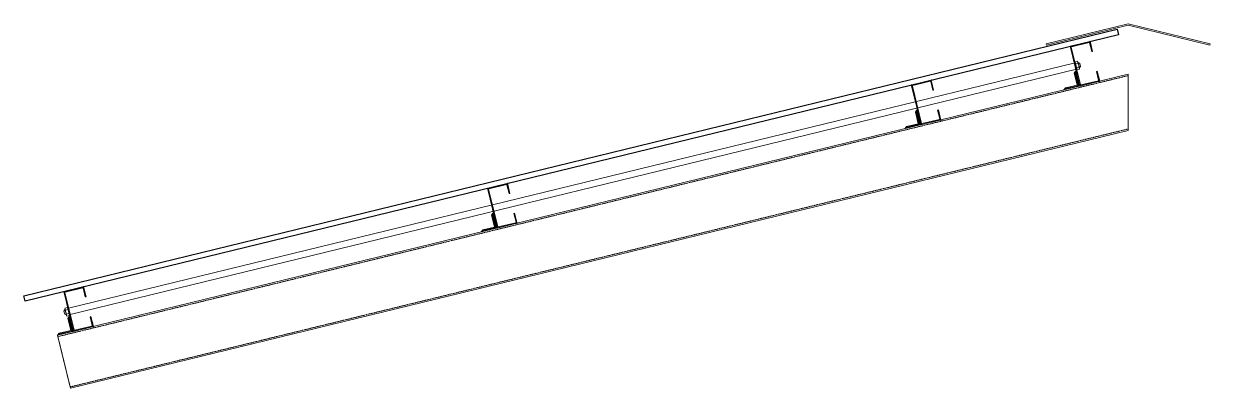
# Model space of a CAD drawing. Header units: millimetres. Extents: x -14320 to 437400, y -59080 to 73710.
# Drawn here: x 65937 to 68114, y -18452 to -17784 of the extents above; entities that cross this region are included whole.
import ezdxf

# ---------------------------------------------------------------- set-up
doc = ezdxf.new("R2010")
doc.units = ezdxf.units.MM
doc.header["$LTSCALE"] = 10
doc.header["$MEASUREMENT"] = 0
doc.linetypes.add('HIDDEN', pattern=[0.375, 0.25, -0.125])
for name, color, linetype, lineweight in [('ANGLE 001', 39, 'Continuous', 9), ('BLOCK', 4, 'Continuous', 20), ('BOLT', 33, 'Continuous', 20), ('CEE STEEL PURLINS', 46, 'Continuous', 15), ('HATCH 000', 251, 'Continuous', 5), ('LAYOUT', 1, 'Continuous', 15), ('ROOF LN', 1, 'HIDDEN', 5), ('S_STEEL RAFTER_TRUSS_PURLINS', 31, 'Continuous', 15), ('SAG ROD', 33, 'Continuous', 15), ('TEXT 002', 46, 'Continuous', 20)]:
    doc.layers.add(name, color=color, linetype=linetype, lineweight=lineweight)
doc.layers.add('GUIDE 001', color=214, linetype='Continuous', lineweight=0, plot=False)

# ---------------------------------------------------------------- blocks, each defined once
blk = doc.blocks.new('ANGLE001')
at = {"layer": 'ANGLE 001'}
blk.add_hatch(color=256, dxfattribs=at).paths.add_polyline_path([(-0.003, 0.003), (-0.0331, 0.003), (-0.0354, 0.001), (-0.001, 0.001), (-0.001, 0.0354), (-0.003, 0.0331)])
blk.add_lwpolyline([(0, 0.038), (-0.004, 0.0335), (-0.004, 0.004), (-0.0335, 0.004), (-0.038, 0), (0, 0), (0, 0.038)], dxfattribs=at)
blk.add_lwpolyline([(-0.001, 0.0354), (-0.003, 0.0331), (-0.003, 0.003), (-0.0331, 0.003), (-0.0354, 0.001), (-0.001, 0.001)], close=True, dxfattribs=at)
blk = doc.blocks.new('CEE100')
at = {"layer": 'HATCH 000'}
blk.add_hatch(color=33, dxfattribs=at).paths.add_polyline_path([(-0.023, -0.003, -0.414214), (-0.022, -0.002), (0.022, -0.002, -0.414214), (0.023, -0.003), (0.023, -0.025), (0.025, -0.025), (0.025, -0.003, 0.414214), (0.022, 0), (-0.022, 0, 0.414214), (-0.025, -0.003), (-0.025, -0.097, 0.414214), (-0.022, -0.1), (0.022, -0.1, 0.414214), (0.025, -0.097), (0.025, -0.075), (0.023, -0.075), (0.023, -0.097, -0.414214), (0.022, -0.098), (-0.022, -0.098, -0.414214), (-0.023, -0.097)])
at = {"layer": 'CEE STEEL PURLINS'}
blk.add_lwpolyline([(0.025, -0.025), (0.025, -0.003, 0.414214), (0.022, 0), (-0.022, 0, 0.414214), (-0.025, -0.003), (-0.025, -0.097, 0.414214), (-0.022, -0.1), (0.022, -0.1, 0.414214), (0.025, -0.097), (0.025, -0.075), (0.023, -0.075), (0.023, -0.097, -0.414214), (0.022, -0.098), (-0.022, -0.098, -0.414214), (-0.023, -0.097), (-0.023, -0.003, -0.414214), (-0.022, -0.002), (0.022, -0.002, -0.414214), (0.023, -0.003), (0.023, -0.025), (0.025, -0.025)], format="xyb", dxfattribs=at)
at = {"layer": 'GUIDE 001'}
for p in [(-0.025, 0), (0.025, 0), (-0.025, -0.1), (0.025, -0.1)]:
    blk.add_point(p, dxfattribs=at)
blk = doc.blocks.new('ANGLE CLEAT 100')
at = {"layer": 'BLOCK'}
blk.add_blockref('CEE100', (0.065, 0.1), dxfattribs=at)
at = {"layer": 'LAYOUT'}
blk.add_blockref('ANGLE001', (0.038, 0), dxfattribs=at)
blk = doc.blocks.new('CONNETION 001')
at = {"layer": 'BOLT'}
for p, q in [((-0.0098, 0.0073), (-0.0092, 0.0073)), ((-0.0092, 0.0092), (-0.0038, 0.0092)), ((-0.0092, 0.0092), (-0.0092, -0.0092)), ((-0.0092, 0.0046), (-0.0038, 0.0046)), ((-0.0031, 0.0069), (-0.0031, -0.0069)), ((-0.0098, -0.0073), (-0.0092, -0.0073)), ((-0.0092, -0.0046), (-0.0038, -0.0046)), ((-0.0092, -0.0092), (-0.0038, -0.0092))]:
    blk.add_line(p, q, dxfattribs=at)
blk.add_lwpolyline([(-0.0031, 0.005), (-0.0017, 0.005), (0, 0.0034), (0, -0.0034), (-0.0017, -0.005), (-0.0031, -0.005)], dxfattribs=at)
for centre, radius, start, end in [((-0.0074, 0.0069), 0.00426, 327.1328, 32.8672), ((-0.0191, 0), 0.016, 343.2214, 16.7786), ((-0.0074, -0.0069), 0.00426, 327.1328, 32.8672)]:
    blk.add_arc(centre, radius, start, end, dxfattribs=at)

msp = doc.modelspace()

# ---------------------------------------------------------------- linework, layer by layer
at = {"layer": 'ROOF LN', "color": 253, "linetype": 'Continuous', "lineweight": -3}
msp.add_lwpolyline([(67945.5, -17803.9), (65939.7, -18292.1), (65937.4, -18282.4), (67943, -17793.6), (67945.5, -17803.9)], dxfattribs=at)
at = {"layer": 'S_STEEL RAFTER_TRUSS_PURLINS', "linetype": 'Continuous'}
msp.add_lwpolyline([(67963.1, -17979.1), (66023.1, -18451.9), (65999.5, -18354.7), (67963.1, -17876.2), (67963.1, -17979.1)], dxfattribs=at)
at = {"layer": 'S_STEEL RAFTER_TRUSS_PURLINS', "color": 252, "linetype": 'HIDDEN', "ltscale": 0.05}
msp.add_lwpolyline([(67963.1, -17976.5), (66022.5, -18449.5), (66000, -18357.2), (67963.1, -17878.7)], dxfattribs=at)
at = {"layer": 'SAG ROD'}
msp.add_lwpolyline([(67868.6, -17866.9), (66022.6, -18316.7), (66019.7, -18305), (67865.7, -17855.1)], dxfattribs=at)
at = {"layer": 'TEXT 002', "linetype": 'Continuous'}
msp.add_lwpolyline([(67963.1, -17786.2), (68113.1, -17822.7), (68113.7, -17820.3), (67963.1, -17783.6), (67812.5, -17820.3), (67813.1, -17822.7), (67963.1, -17786.2)], close=True, dxfattribs=at)

# ---------------------------------------------------------------- block references
at = {"layer": 'BLOCK', "xscale": 750.0032420609912, "yscale": 750.0032420609912, "zscale": 750.0032420609912, "rotation": 13.6969132701414}
for p in [(67845.4, -17904.9), (67554, -17975.9), (66776.7, -18165.3), (65999.5, -18354.7)]:
    msp.add_blockref('ANGLE CLEAT 100', p, dxfattribs=at)
at = {"layer": 'LAYOUT', "xscale": -830.7330383811061, "zscale": 830.7330383811246}
for p, yscale, rotation in [((67875, -17859), 830.7330383811562, 193.6969132711278), ((66011.8, -18313.1), 830.7330383811563, 13.69691337007017)]:
    msp.add_blockref('CONNETION 001', p, dxfattribs=dict(at, yscale=yscale, rotation=rotation))

doc.saveas('drawing.dxf')
